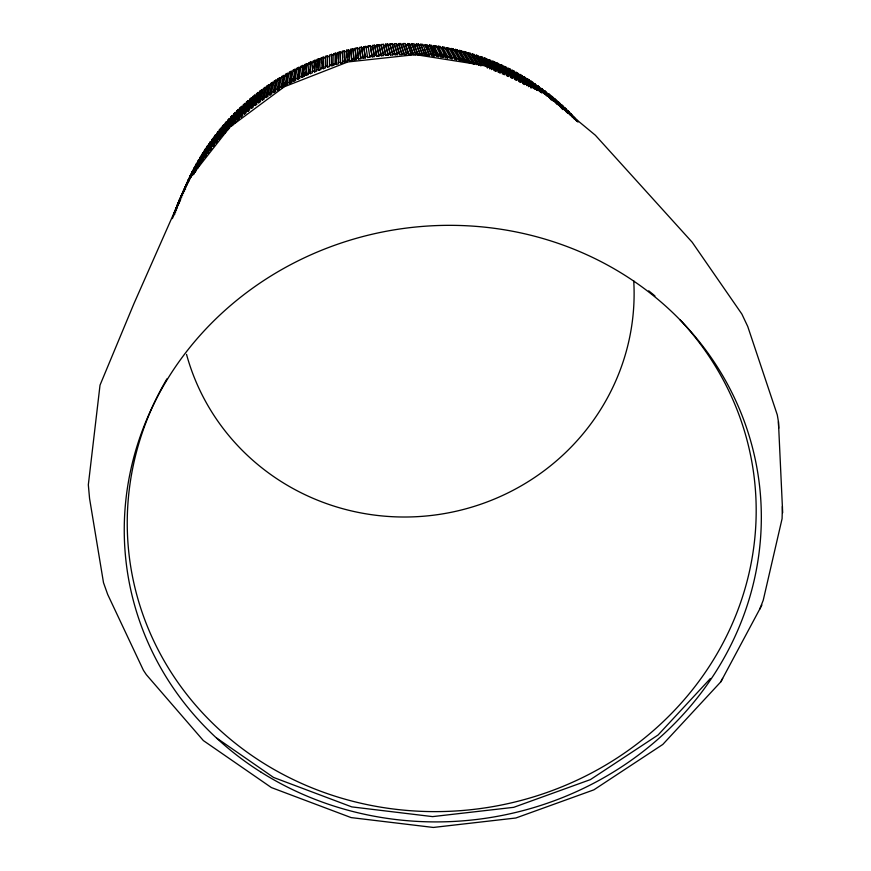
<?xml version="1.0" encoding="UTF-8"?>
<svg xmlns="http://www.w3.org/2000/svg" width="871" height="871" viewBox="0 0 871 871"><rect width="100%" height="100%" fill="white"/><g stroke="black" fill="none" stroke-linecap="round" stroke-linejoin="round"><path stroke-width="1.31" d="M273.777 92.576L276.706 80.916L276.107 79.98L273.156 91.597L273.777 92.576L275.715 91.368L275.105 90.377L277.969 78.815L279.831 77.682L277.054 89.19L277.653 90.181L279.624 89.005L279.025 88.015L281.703 76.561L283.576 75.461L280.995 86.86L281.573 87.862L283.565 86.73L282.988 85.717L285.47 74.373L287.397 73.295L285.002 84.596L285.568 85.608L287.582 84.498L287.016 83.485L289.314 72.249L291.252 71.204L289.041 82.397L289.597 83.431L291.622 82.364L291.077 81.33L293.189 70.192L295.127 69.19L293.124 80.284L293.647 81.33L295.705 80.295L295.171 79.261L297.087 68.21L299.036 67.263L297.218 78.259L297.73 79.305L299.809 78.314L299.297 77.269L301.018 66.316L303.01 65.379L301.399 76.289L301.889 77.345L303.979 76.387L303.489 75.331L305.002 64.465L307.017 63.572L305.601 74.394L306.069 75.461L308.182 74.547L309.031 62.701L311.045 61.852L309.826 72.587L310.272 73.654L312.406 72.783L313.07 61.014L315.139 60.186L314.551 71.923L316.706 71.084L317.186 59.391L319.211 58.618L318.405 69.201L318.808 70.29L320.974 69.495L321.268 57.867L323.348 57.116L322.749 67.622L323.141 68.711L325.319 67.96L325.416 56.397L327.507 55.69L327.115 66.12L327.485 67.23L329.674 66.512L329.597 55.015L331.677 54.35L331.851 65.826L334.05 65.151L333.778 53.708L335.879 53.077L336.228 64.498L338.449 63.866L337.992 52.478L340.136 51.879L340.681 63.245L342.913 62.658L342.259 51.313L344.361 50.779L345.101 62.091L347.344 61.536L346.495 50.246L348.65 49.734L349.576 61.014L351.83 60.502L350.795 49.255L352.951 48.787L354.072 60.012L356.337 59.544L355.096 48.33L357.262 47.905L358.58 59.097L360.844 58.662L359.418 47.502L361.574 47.11L363.098 58.259L365.374 57.878L363.751 46.74L365.907 46.392L367.627 57.519L369.903 57.17L369.729 56.016L372.048 55.69L372.2 56.844L374.497 56.539L372.472 45.466L374.639 45.205L376.751 56.267L379.037 56.005L376.827 44.954L378.994 44.726L381.291 55.766L383.588 55.548L381.182 44.519L383.392 44.334L385.897 55.352L388.194 55.178L385.581 44.16L387.791 44.018L390.491 55.025L392.799 54.895L389.99 43.888L392.157 43.779L395.053 54.786L397.361 54.688L397.318 53.523L394.345 43.692L396.555 43.626L399.658 54.623L401.967 54.568L398.755 43.583L400.965 43.561L404.253 54.546L406.561 54.535L406.561 53.371L403.153 43.55L405.363 43.561L408.858 54.546L411.166 54.579L411.188 53.425L407.563 43.594L409.762 43.648L413.453 54.644L415.761 54.721L411.95 43.724L414.15 43.822L418.047 54.819L420.345 54.938L416.338 43.942L418.537 44.073L422.631 55.08L424.928 55.232L420.726 44.225L422.914 44.399L427.204 55.417L429.49 55.624L425.102 44.595L427.28 44.813L431.896 54.688L431.766 55.842L434.052 56.092L434.183 54.938L429.457 45.042L431.635 45.303L436.469 55.2L436.317 56.354L438.603 56.637L438.755 55.494L433.812 45.575L435.99 45.869L441.031 55.798L440.868 56.942L443.143 57.279L443.306 56.125L438.157 46.185L440.323 46.522L445.582 56.473L445.386 57.617L447.661 57.987L447.846 56.844L442.479 46.871L444.635 47.241L450.122 57.236L449.904 58.379L452.158 58.793L452.376 57.649L446.79 47.644L448.946 48.057L454.629 58.085L454.401 59.217L456.654 59.674L456.883 58.531L451.091 48.482L453.181 48.928L459.093 58.999L458.832 60.132L461.075 60.622L461.325 59.489L455.315 49.397L457.449 49.887L463.568 60.001L463.296 61.133L465.517 61.667L465.8 60.545L459.583 50.398L459.311 51.476L465.517 61.667M331.851 65.826L331.677 54.35M411.166 54.579L407.563 43.594M327.485 67.23L327.507 55.69M415.761 54.721L411.95 43.724M323.141 68.711L323.348 57.116M420.345 54.938L416.338 43.942M321.399 62.875L321.268 57.867M318.808 70.29L319.211 58.618M422.631 55.08L418.537 44.073M424.928 55.232L420.726 44.225M317.033 67.089L317.48 61.754M314.551 71.923L315.139 60.186M429.49 55.624L425.102 44.595M312.82 68.755L313.092 66.065M782.398 506.443L782.082 518.691L763.236 600.239L759.73 609.188M310.272 73.654L311.045 61.852M434.052 56.092L429.457 45.042M308.182 74.547L308.759 69.734M306.069 75.461L307.017 63.572M438.603 56.637L433.671 46.675L433.812 45.575M303.979 76.387L304.48 72.75M304.97 69.114L305.307 66.686M301.889 77.345L303.478 66.381L303.01 65.379M435.99 45.869L435.827 46.969L437.993 47.284L443.143 57.279M437.993 47.284L438.157 46.185M297.73 79.305L299.515 68.254L299.036 67.263M447.661 57.987L442.294 47.97L442.479 46.871M293.647 81.33L295.628 70.181L295.127 69.19M291.622 82.364L292.318 78.63M452.158 58.793L446.594 48.732L446.79 47.644M289.597 83.431L291.763 72.184L291.252 71.204M456.654 59.674L450.862 49.571L451.091 48.482M285.568 85.608L287.931 74.264L287.397 73.295M283.565 86.73L284.392 82.93M281.573 87.862L284.131 76.419L283.576 75.461M453.181 48.928L452.942 50.006L455.076 50.474L461.075 60.622M455.076 50.474L455.315 49.397M277.653 90.181L280.397 78.63L279.831 77.682M457.449 49.887L457.188 50.964L459.311 51.476M269.923 95.048L273.037 83.268L272.427 82.342L269.281 94.079L269.923 95.048L271.85 93.796L271.208 92.827L274.256 81.155L276.107 79.98M461.423 51.999L461.706 50.932L459.583 50.398M463.818 51.476L463.535 52.554L469.948 62.788L470.242 61.667L463.818 51.476L465.931 52.053L472.463 62.266L472.147 63.387L474.357 63.997L474.673 62.886L468.032 52.641L467.727 53.697L474.357 63.997M469.948 62.788L467.727 62.222L468.032 61.101L461.706 50.932M266.145 97.563L269.444 85.674L268.812 84.759L265.492 96.605L266.145 97.563L268.05 96.289L267.397 95.331L270.62 83.54L272.427 82.342M465.931 52.053L465.626 53.12L467.727 53.697M262.411 100.165L265.884 88.145L265.241 87.242L261.736 99.218L262.411 100.165L264.283 98.848L263.608 97.9L267.027 85.989L268.812 84.759M258.709 102.832L262.356 90.693L261.692 89.811L258.023 101.907L258.709 102.832L260.56 101.493L259.874 100.557L263.456 88.526L265.241 87.242M469.817 54.307L470.133 53.251L468.032 52.641M472.224 53.871L471.908 54.927L478.734 65.281L479.072 64.171L472.224 53.871L474.314 54.525L481.271 64.857L480.912 65.956L479.529 63.877M476.546 64.628L476.883 63.518L470.133 53.251M258.23 92.413L254.386 104.629L255.094 105.554L258.905 93.295L258.23 92.413L256.51 93.741L252.579 106.022L253.298 106.937L251.501 108.342L250.783 107.438L254.8 95.091L255.486 95.952L251.501 108.342M255.094 105.554L256.912 104.172L256.205 103.257L259.961 91.096L261.692 89.811M474.314 54.525L473.976 55.57L476.056 56.234L482.382 65.608M476.056 56.234L476.393 55.178L478.429 55.853L485.593 66.25L483.449 65.554L476.393 55.178M247.941 111.227L252.089 98.706L251.392 97.846L247.201 110.334L247.941 111.227L249.705 109.79L248.964 108.886L253.069 96.474L254.8 95.091M244.49 114.123L248.801 101.472L248.083 100.633L243.728 113.252L244.49 114.123L246.221 112.653L245.47 111.771L249.737 99.229L251.392 97.846M489.524 68.842L489.927 67.753L482.567 57.279L480.498 56.561L480.139 57.606L486.649 67.034M487.368 68.08L487.749 66.991L480.498 56.561M244.805 103.486L240.298 116.246L241.06 117.106L245.535 104.313L244.805 103.486L243.194 104.934L238.61 117.759L239.394 118.608L237.718 120.144L236.923 119.283L241.594 106.393L242.345 107.209L237.718 120.144M241.06 117.106L242.769 115.603L242.007 114.743L246.439 102.049L248.083 100.633M231.153 126.404L236.095 113.186L235.312 112.403L230.336 125.587L231.153 126.404L232.775 124.814L231.958 123.998L233.591 122.408L234.397 123.247L239.993 107.884L241.594 106.393M482.186 58.324L482.567 57.279M484.614 58.019L484.232 59.065L491.669 69.615L492.071 68.526L484.614 58.019L486.671 58.782L494.227 69.321L493.813 70.399L495.947 71.215L496.361 70.137L488.707 59.566L488.304 60.589L495.947 71.215M175.06 213.983L173.982 213.58L174.744 211.522L182.268 194.462M232.775 124.814L238.425 109.376L239.187 110.171M231.958 123.998L236.858 110.889L238.425 109.376M227.984 129.616L233.069 116.246L232.274 115.473L227.146 128.81L227.984 129.616L229.574 127.993L228.735 127.188L233.787 113.927L235.312 112.403M229.313 118.587L224.043 132.065L224.881 132.86L230.118 119.349L229.313 118.587L227.832 120.187L222.486 133.742L223.346 134.515L221.822 136.192L220.962 135.419L226.384 121.788L227.2 122.517L221.822 136.192M487.782 61.939L486.279 59.816L486.671 58.782M183.019 192.48L183.792 190.488M224.881 132.86L226.438 131.216L225.6 130.421L230.793 117.019L232.274 115.473M223.52 125.021L217.968 138.805L218.839 139.567L224.359 125.74L223.52 125.021L222.127 126.643L216.509 140.503L217.391 141.254L215.932 142.975L215.05 142.234L220.744 128.287L221.582 128.995L215.932 142.975M218.839 139.567L220.33 137.858L219.459 137.106L224.947 123.388L226.384 121.788M492.725 61.166L492.3 62.189L500.139 72.881L500.585 71.814L492.725 61.166L494.717 61.983L502.665 72.674L502.208 73.741L504.309 74.623L504.766 73.567L496.71 62.832L496.274 63.855L504.309 74.623M218.85 132.338L218 131.641L212.176 145.74L213.068 146.47L214.495 144.717L213.591 143.987L219.35 129.964L220.744 128.287M213.068 146.47L218.371 133.513M488.707 59.566L490.711 60.349L498.462 70.965L498.027 72.032L500.139 72.881M178.217 205.73L177.161 205.295L178 203.259L185.381 186.557L186.383 186.993M185.381 186.557L184.576 188.517L185.588 188.931M208.038 151.042L209.399 149.257L210.314 149.964L216.226 135.669L215.355 134.994L208.038 151.042L208.953 151.739L207.603 153.536L206.677 152.839L212.764 138.424L213.635 139.077M210.314 149.964L211.707 148.19L210.793 147.482L218 131.641M207.603 153.536L215.355 134.994M208.017 149.877L211.098 142.561L210.205 141.919L204.01 156.508L204.946 157.183L206.993 152.305M207.755 145.413L201.441 160.177L202.388 160.83L208.659 146.045L207.755 145.413L206.547 147.199L200.167 162.05L201.125 162.681L199.884 164.554L198.926 163.911L205.36 148.985L206.275 149.594M204.946 157.183L206.264 155.365L205.327 154.69L212.764 138.424M199.884 164.554L200.94 162.06M202.007 159.567L203.607 155.833M202.388 160.83L203.672 158.979L202.714 158.326L210.205 141.919M201.713 156.802L200.776 156.225L194.124 171.5L195.104 172.099L196.269 170.193L195.289 169.584L203.03 152.588L196.487 167.689L197.456 168.31L198.457 165.98M199.448 163.661L200.951 160.166M494.282 63.006L494.717 61.983M195.104 172.099L197.641 166.219M197.281 167.853L198.294 165.512M179.916 201.658L178.86 201.212L179.742 199.176L180.787 199.644M193.351 174.733L194.897 171.162M197.456 168.31L198.664 166.415L197.684 165.795L205.36 148.985M193.961 173.993L192.97 173.405L200.776 156.225M174.146 214.07L177.412 206.634M196.498 163.596L188.55 181.19L196.498 163.596L197.456 164.14M172.349 218.632L173.993 214.897M190.738 177.259L198.599 159.894L191.838 175.343L190.738 177.259L189.682 176.867L190.607 174.94L191.587 175.43M177.161 205.295L190.607 174.94M185.479 189.606L184.445 189.094L192.502 171.119L133.916 303.696L100.023 385.134L88.33 484.788L89.561 498.473L103.497 582.666L107.699 594.479L143.41 670.278L146.317 674.655L203.368 740.59L271.393 787.569L351.122 817.597L433.344 827.45L515.85 818L593.87 789.845L662.787 744.455L720.84 681.808L761.896 605.073M173.982 213.58L179.927 200.112M173.242 215.67L177.042 207.048M178.664 203.357L179.753 200.885M188.027 181.941L194.451 167.363L195.409 167.885M178.86 201.212L188.789 178.795L189.78 179.263M500.705 64.596L500.259 65.608L508.479 76.474L508.958 75.418L500.705 64.596L502.676 65.499L512.584 78.368L513.073 77.323L504.636 66.425L504.167 67.426M496.71 62.832L498.735 63.714L506.878 74.481L506.399 75.537L508.479 76.474M188.789 178.795L187.907 180.722L188.898 181.179M502.197 66.501L502.676 65.499M508.533 68.319L508.033 69.31L516.645 80.339L517.156 79.305L508.533 68.319L510.46 69.299L519.192 80.328L518.659 81.351L520.673 82.397L521.206 81.373L512.388 70.29L511.876 71.27L520.673 82.397M504.636 66.425L506.584 67.361L515.12 78.303L514.609 79.337L516.645 80.339M509.949 70.279L510.46 69.299M194.451 167.363L186.47 185.109L187.494 183.16M720.84 681.808L722.636 678.411M513.781 72.271L514.304 71.302L512.388 70.29M516.209 72.326L515.676 73.295L524.658 84.52L525.213 83.507L516.209 72.326L518.071 73.36L527.173 84.585L526.596 85.587M514.304 71.302L523.221 82.429L522.665 83.442L524.658 84.52M530.526 87.829L531.125 86.839L521.838 75.505L519.954 74.416L519.41 75.374L527.739 85.674M528.566 86.697L529.143 85.696L519.954 74.416M521.283 76.452L521.838 75.505M523.7 76.604L533.074 87.982L534.99 89.136L525.529 77.704L523.7 76.604L523.133 77.552L531.626 87.938M192.97 173.405L194.124 171.5M538.06 90.584L529.22 80.001L527.369 78.836L526.792 79.773L528.523 81.874M195.289 169.584L196.487 167.689M528.621 80.927L529.22 80.001M530.439 82.092L531.038 81.166L532.834 82.342L541.827 93.023M197.684 165.795L198.926 163.911M543.896 93.578L534.62 83.54L534.01 84.454L535.654 86.414M200.167 162.05L201.441 160.177M547.511 96.115L538.169 85.979L537.538 86.882L540.891 90.834M202.714 158.326L204.01 156.508M552.845 100.753L541.631 88.461L540.989 89.354L545.246 94.351M205.327 154.69L206.677 152.839M551.354 99.991L544.429 91.923L545.094 91.041L557.266 104.466M547.794 94.525L548.469 93.665L550.145 94.993L559.901 106.229M188.68 179.666L229.835 127.166L284.164 86.882M210.793 147.482L212.176 145.74M551.114 97.204L551.811 96.343L553.455 97.715L563.428 109.147M213.591 143.987L215.05 142.234M565.976 111.542L567.685 113.012L555.088 99.098L554.392 99.936L556.885 102.822M216.509 140.503L217.968 138.805M556.003 101.33L556.721 100.503M557.614 102.745L558.333 101.918L559.911 103.333L570.167 115.005M219.459 137.106L220.962 135.419M560.75 105.576L561.49 104.77L563.047 106.218L573.445 118.01M710.42 678.487L658.138 734.939L590.407 779.61L513.716 807.33L432.582 816.617L351.742 806.884L273.559 777.444L216.792 738.14M222.486 133.742L224.043 132.065M562.296 107.013L563.047 106.218M563.853 108.483L564.593 107.688L566.139 109.169L576.667 121.091M225.6 130.421L227.146 128.81M565.377 109.953L566.139 109.169M228.735 127.188L230.336 125.587M568.393 112.958L569.177 112.185L567.652 110.661L573.837 117.661M569.884 114.482L570.668 113.709L577.789 121.526L576.46 119.915M234.397 123.247L236.041 121.69L235.246 120.851L236.923 119.283M574.229 119.087L575.034 118.347L573.586 116.779M238.61 117.759L240.298 116.246M242.007 114.743L243.728 113.252M248.801 101.472L250.456 100.067L249.737 99.229M245.47 111.771L247.201 110.334M248.964 108.886L250.783 107.438M252.579 106.022L254.386 104.629M256.205 103.257L258.023 101.907M259.874 100.557L261.736 99.218M263.608 97.9L265.492 96.605M269.444 85.674L271.251 84.454L270.62 83.54M267.397 95.331L269.281 94.079M273.037 83.268L274.866 82.081L274.256 81.155M271.208 92.827L273.156 91.597M276.706 80.916L278.557 79.762L277.969 78.815M275.105 90.377L277.054 89.19M279.025 88.015L280.995 86.86M284.131 76.419L286.026 75.331L285.47 74.373M282.988 85.717L285.002 84.596M287.931 74.264L289.858 73.218L289.314 72.249M287.016 83.485L289.041 82.397M291.077 81.33L293.124 80.284M295.628 70.181L297.588 69.201L297.087 68.21M295.171 79.261L297.218 78.259M299.297 77.269L301.399 76.289M303.478 66.381L305.471 65.477L305.002 64.465M303.489 75.331L305.601 74.394M307.463 64.596L309.466 63.725L309.031 62.701M307.713 73.48L309.826 72.587M311.47 62.875L313.495 62.037M311.96 71.705L314.126 70.845M315.542 61.22L317.588 60.426L317.186 59.391M284.545 86.675L347.812 61.961L415.489 54.623L482.403 65.205M316.271 70.007L318.405 69.201M319.592 59.664L321.66 58.901M320.572 68.395L322.749 67.622M323.718 58.161L325.787 57.442L325.416 56.397M324.927 66.86L327.115 66.12M327.855 56.746L329.935 56.06M329.314 65.412L331.503 64.715M332.014 55.406L334.116 54.764L333.778 53.708M333.713 64.04L335.912 63.387L335.879 53.077M336.184 54.144L338.296 53.545L337.992 52.478M338.133 62.745L340.376 62.124L340.136 51.879M340.419 52.957L342.543 52.391L342.259 51.313M342.608 61.536L344.818 60.959L344.361 50.779M344.633 51.857L346.767 51.324L346.495 50.246M347.061 60.415L349.315 59.87L348.65 49.734M348.89 50.823L351.035 50.333M351.83 60.502L351.568 59.359L353.833 58.869L352.951 48.787M353.169 49.865L355.324 49.418M356.337 59.544L356.097 58.401L358.362 57.954L357.262 47.905M357.469 48.994L359.625 48.591M360.844 58.662L360.638 57.519L362.902 57.116L361.574 47.11M361.77 48.199L363.936 47.84M365.374 57.878L365.178 56.724L367.453 56.365L367.627 57.519M365.907 46.392L366.07 47.491L368.248 47.165L368.085 46.065L370.295 45.749L372.048 55.69M370.295 45.749L370.436 46.849L372.625 46.566L374.497 56.539M374.345 55.385L376.62 55.113M374.639 45.205L374.77 46.305L376.947 46.054L379.037 56.005M378.907 54.851L381.182 54.612M378.994 44.726L379.092 45.836L381.28 45.619L383.588 55.548M383.48 54.394L385.809 54.198M388.194 55.178L385.668 45.27L383.469 45.434L383.392 44.334M388.107 54.024L390.426 53.86M392.799 54.895L390.056 44.998L387.856 45.118L387.791 44.018M392.734 53.73L395.009 53.621M397.361 54.688L394.389 44.802L392.19 44.889L392.157 43.779M397.318 53.523L399.637 53.458M396.555 43.626L396.577 44.737L398.776 44.693L401.967 54.568M401.945 53.403L404.253 53.381M406.561 54.535L403.153 44.661L400.965 44.661L404.253 54.546M406.561 53.371L408.88 53.381M407.541 44.704L405.342 44.671L408.858 54.546M411.188 53.425L413.496 53.479M411.918 44.835L409.718 44.759L412.985 53.403M415.805 53.556L418.102 53.654M416.284 45.042L414.084 44.933L418.047 54.819M420.41 53.773L422.707 53.915M418.45 45.183L420.639 45.336M425.015 54.078L427.313 54.263M422.816 45.51L424.994 45.706M429.599 54.459L431.896 54.688M429.338 46.152L427.16 45.913L431.254 54.742M434.183 54.938L436.469 55.2M433.671 46.675L431.493 46.403L434.716 53.033M438.755 55.494L441.031 55.798M443.306 56.125L445.582 56.473M440.138 47.611L442.294 47.97M447.846 56.844L450.122 57.236M444.439 48.341L446.594 48.732M452.376 57.649L454.629 58.085M448.717 49.135L450.862 49.571M456.883 58.531L459.093 58.999M461.325 59.489L463.568 60.001M465.8 60.545L468.032 61.101M470.242 61.667L472.463 62.266M474.673 62.886L476.883 63.518M479.072 64.171L481.271 64.857M487.749 66.991L489.927 67.753M492.071 68.526L494.227 69.321M486.279 59.816L488.304 60.589M176.584 209.867L175.517 209.454L176.334 207.352L177.401 207.788M174.744 211.522L175.8 211.936M496.361 70.137L498.462 70.965M500.585 71.814L502.665 72.674M178 203.259L179.056 203.705M187.211 185.044L186.209 184.608L187.047 182.67L188.038 183.117M504.766 73.567L506.878 74.481M181.691 197.619L180.645 197.14L181.56 195.126L182.605 195.616M508.958 75.418L511.016 76.354L510.526 77.399L512.584 78.368M183.541 193.591L182.507 193.101L183.465 191.097L184.5 191.598M513.073 77.323L515.12 78.303M191.544 173.035L192.524 173.514M517.156 79.305L519.192 80.328M521.206 81.373L523.221 82.429M195.463 165.49L196.421 166.013M525.213 83.507L527.173 84.585M197.543 161.734L198.501 162.278M529.143 85.696L531.125 86.839M201.898 154.407L202.834 154.984M204.184 150.792L205.11 151.38M208.975 143.65L209.878 144.281M211.468 140.177L212.361 140.819M542.72 90.628L544.429 91.923M214.048 136.703L214.93 137.357M216.683 133.296L217.543 133.971M219.35 129.964L220.211 130.661M544.321 92.947L595.383 135.255L692.173 242.225L741.874 314.072L747.754 326.505L777.291 414.901L778.424 421.597L782.67 512.758M227.832 120.187L228.648 120.927M230.793 117.019L231.599 117.77M233.787 113.927L234.582 114.7M236.858 110.889L237.631 111.673M239.993 107.884L240.755 108.679M246.439 102.049L247.168 102.876M575.034 118.347L578.159 121.831M570.668 113.709L577.811 121.788M569.177 112.185L576.286 120.22M564.593 107.688L573.314 117.563M561.49 104.77L572.672 117.476M558.333 101.918L568.523 113.524M555.088 99.098L565.137 110.584M561 106.621L563.537 109.539M551.811 96.343L562.535 108.657M560.227 106.665L562.731 109.539M548.469 93.665L558.159 104.836M552.758 99.098L554.402 101.003M545.094 91.041L553.76 101.09M541.631 88.461L550.167 98.412M538.169 85.979L546.563 95.832M534.62 83.54L542.045 92.315M538.126 89.343L540.586 92.282M531.038 81.166L539.138 90.824M532.05 84.03L536.906 89.855M527.369 78.836L536.917 90.323M530.254 83.964L532.845 87.111M253.069 96.474L253.777 97.323M256.51 93.741L257.195 94.612M504.472 69.473L506.737 72.445M259.961 91.096L260.636 91.978M263.456 88.526L264.109 89.408M267.027 85.989L267.658 86.893M466.333 59.947L467.727 62.222M281.703 76.561L282.28 77.508M461.935 58.88L463.296 61.133M293.189 70.192L293.701 71.172M443.644 54.285L445.386 57.617M439.18 53.621L440.868 56.942M301.018 66.316L301.497 67.307M424.46 49.222L427.204 55.417M396.577 44.737L399.658 54.623M392.549 46.13L395.053 54.786M335.912 63.387L336.228 64.498M340.376 62.124L340.681 63.245M388.183 46.359L390.491 55.025M344.818 60.959L345.101 62.091M383.773 46.675L385.897 55.352M349.315 59.87L349.576 61.014M379.092 45.836L381.291 55.766M353.833 58.869L354.072 60.012M374.77 46.305L376.751 56.267M358.362 57.954L358.58 59.097M370.436 46.849L372.2 56.844M362.902 57.116L363.098 58.259M368.085 46.065L369.903 57.17M363.751 46.74L365.178 56.724M372.472 45.466L372.625 46.566M359.418 47.502L360.638 57.519M376.827 44.954L376.947 46.054M355.096 48.33L356.097 58.401M381.182 44.519L381.28 45.619M350.795 49.255L351.568 59.359M385.581 44.16L385.668 45.27M389.99 43.888L390.056 44.998M346.767 51.324L347.126 57.704M778.424 421.597L778.718 428.184M394.345 43.692L394.389 44.802M342.543 52.391L342.728 57.519M398.755 43.583L398.776 44.693M338.296 53.545L338.373 58.705M403.153 43.55L403.153 44.661M633.729 280.81A227.756 221.092 -9.1 0 1 442.501 513.901A227.756 221.092 -9.1 0 1 186.536 354.399M680.044 319.809A314.964 294.289 -9 0 1 673.337 711.596A314.964 294.289 -9 0 1 257.576 759.381A314.964 294.289 -9 0 1 166.992 378.787M648.699 290.816A314.964 294.289 -9 0 1 654.959 295.966M261.235 772.294A319.047 297.751 -9 0 0 760.241 541.914A319.047 297.751 -9 0 0 306.897 256.618A319.047 297.751 -9 0 0 261.235 772.294"/></g></svg>
